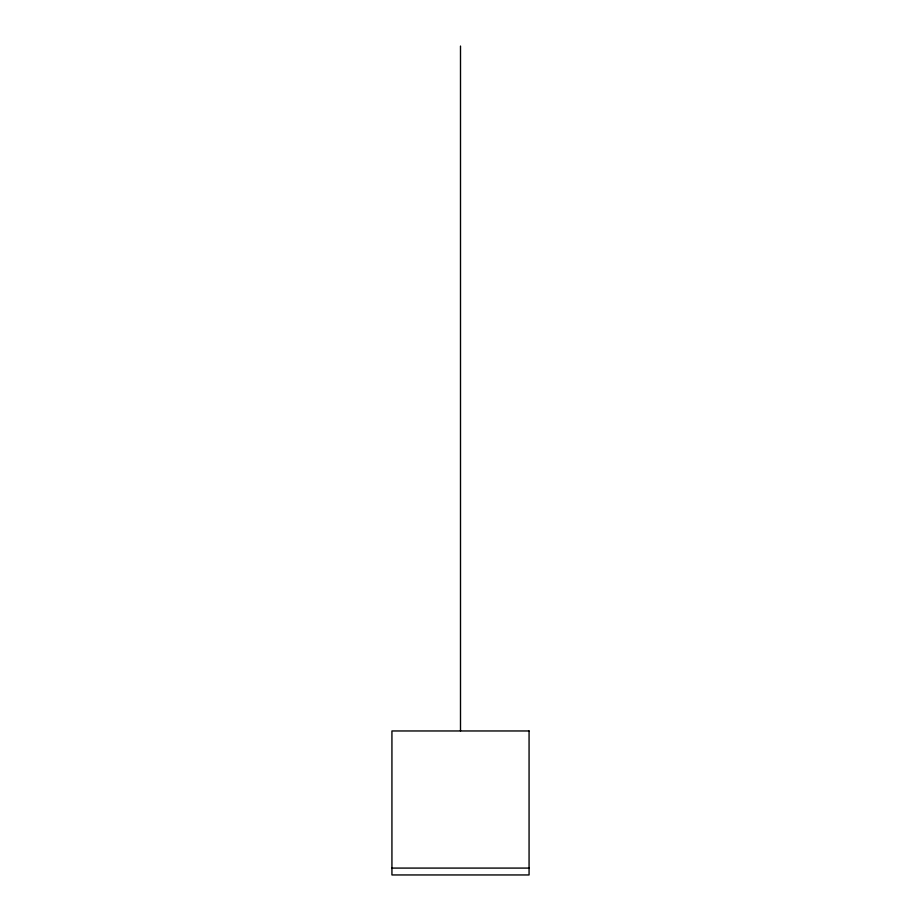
<?xml version="1.0" encoding="UTF-8"?>
<svg xmlns="http://www.w3.org/2000/svg" width="921" height="921" viewBox="0 0 921 921"><rect width="100%" height="100%" fill="white"/><g stroke="black" fill="none" stroke-linecap="round" stroke-linejoin="round"><path stroke-width="1.38" d="M391.932 868.089L529.068 868.089M460.5 46.05L460.5 730.963M529.068 730.963L391.932 730.963L391.932 874.95L529.068 874.95L529.068 730.963"/></g></svg>
